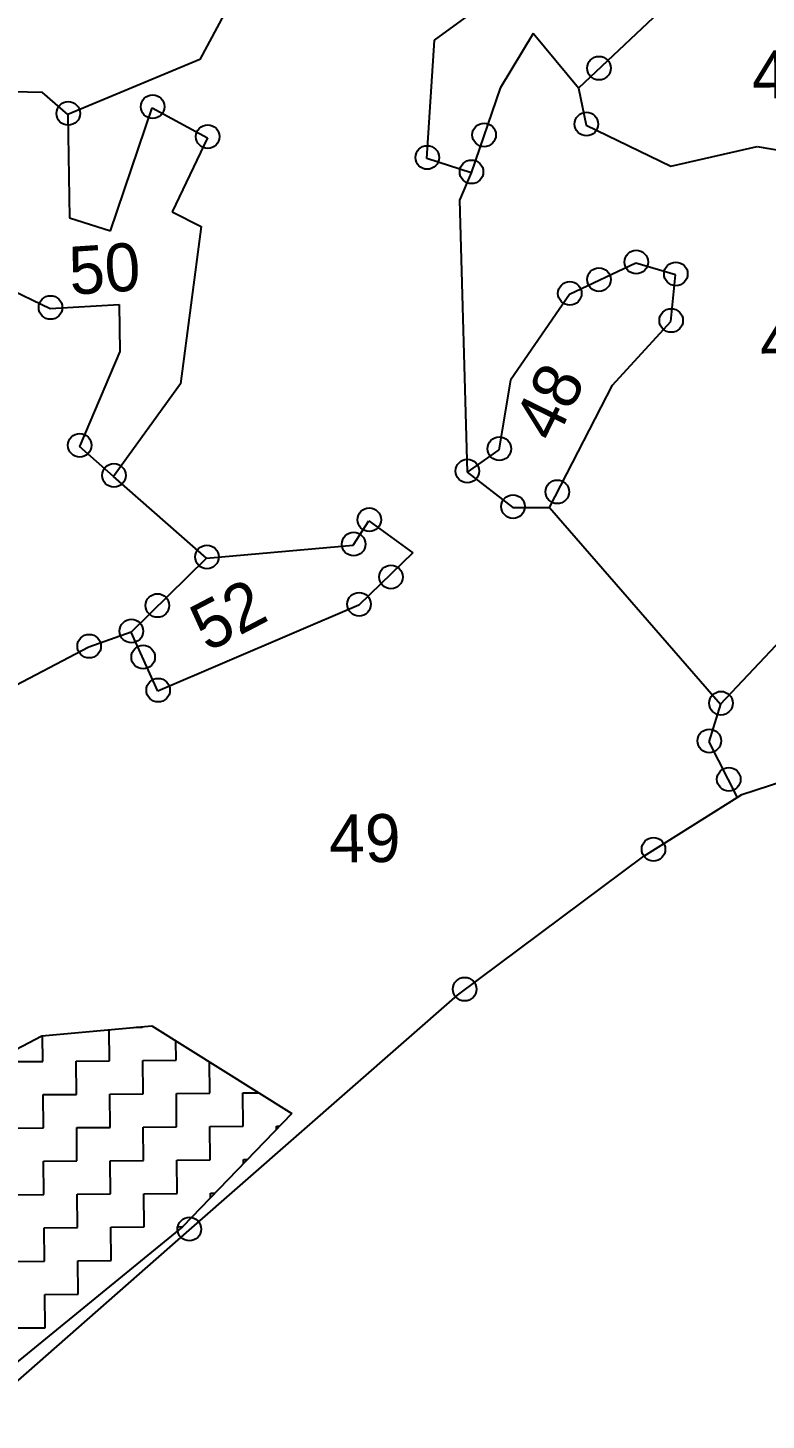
# Model space of a CAD drawing. Header units: metres. Extents: x 291193 to 293446, y 1984590 to 1987927.
# Drawn here: x 292172 to 292453, y 1985217 to 1985747 of the extents above; entities that cross this region are included whole.
import ezdxf

# ---------------------------------------------------------------- set-up
doc = ezdxf.new("R2010")
doc.units = ezdxf.units.M
for name, color, linetype in [('POLY_HATCH', 12, 'Continuous'), ('POLY_PARCEL', 6, 'Continuous'), ('SYM_STONE', 1, 'Continuous'), ('TEXT_PARCEL', 7, 'Continuous'), ('V_BOUND_LINE', 7, 'Continuous')]:
    doc.layers.add(name, color=color, linetype=linetype)
doc.styles.add('TEXT_MAP', font='')
doc.styles.get('TEXT_MAP').set_extended_font_data('Kruti Dev 050')

msp = doc.modelspace()

# ---------------------------------------------------------------- linework, layer by layer
at = {"layer": 'POLY_HATCH'}
for p, q in [((292140.82, 1985343.94), (292177.48, 1985362.89)), ((292177.48, 1985362.89), (292219.3, 1985366.76)), ((292219.3, 1985366.76), (292272.53, 1985333.43)), ((292272.53, 1985333.43), (292231.02, 1985290.25)), ((292231.02, 1985290.25), (292154.37, 1985227.64))]:
    msp.add_line(p, q, dxfattribs=at)
at = {"layer": 'POLY_HATCH', "linetype": 'Continuous'}
for p, q in [((292177.81, 1985353.24), (292177.73, 1985362.91)), ((292203.17, 1985353.44), (292203.08, 1985365.26)), ((292213.36, 1985366.21), (292215.75, 1985366.23)), ((292215.75, 1985366.23), (292215.75, 1985366.43)), ((292228.53, 1985353.65), (292228.47, 1985361.02)), ((292165.13, 1985353.13), (292177.81, 1985353.24)), ((292190.49, 1985353.34), (292203.17, 1985353.44)), ((292190.6, 1985340.66), (292190.49, 1985353.34)), ((292215.85, 1985353.55), (292228.53, 1985353.65)), ((292215.96, 1985340.87), (292215.85, 1985353.55)), ((292241.32, 1985341.07), (292241.22, 1985353.03)), ((292177.92, 1985340.56), (292190.6, 1985340.66)), ((292203.28, 1985340.76), (292215.96, 1985340.87)), ((292203.38, 1985328.08), (292203.28, 1985340.76)), ((292228.64, 1985340.97), (292241.32, 1985341.07)), ((292228.74, 1985328.29), (292228.64, 1985340.97)), ((292253.99, 1985341.18), (292260.07, 1985341.23)), ((292254.1, 1985328.5), (292253.99, 1985341.18)), ((292178.02, 1985327.88), (292177.92, 1985340.56)), ((292165.34, 1985327.77), (292178.02, 1985327.88)), ((292190.7, 1985327.98), (292203.38, 1985328.08)), ((292190.8, 1985315.3), (292190.7, 1985327.98)), ((292216.06, 1985328.19), (292228.74, 1985328.29)), ((292216.16, 1985315.51), (292216.06, 1985328.19)), ((292241.42, 1985328.39), (292254.1, 1985328.5)), ((292241.52, 1985315.72), (292241.42, 1985328.39)), ((292266.78, 1985328.6), (292267.9, 1985328.61)), ((292266.79, 1985327.46), (292266.78, 1985328.6)), ((292178.12, 1985315.2), (292190.8, 1985315.3)), ((292178.23, 1985302.52), (292178.12, 1985315.2)), ((292203.48, 1985315.4), (292216.16, 1985315.51)), ((292203.59, 1985302.72), (292203.48, 1985315.4)), ((292228.84, 1985315.61), (292241.52, 1985315.72)), ((292228.95, 1985302.93), (292228.84, 1985315.61)), ((292254.2, 1985315.82), (292255.61, 1985315.83)), ((292254.21, 1985314.38), (292254.2, 1985315.82)), ((292165.55, 1985302.41), (292178.23, 1985302.52)), ((292190.91, 1985302.62), (292203.59, 1985302.72)), ((292191.01, 1985289.94), (292190.91, 1985302.62)), ((292216.27, 1985302.83), (292228.95, 1985302.93)), ((292216.37, 1985290.15), (292216.27, 1985302.83)), ((292241.63, 1985303.04), (292243.32, 1985303.05)), ((292241.64, 1985301.3), (292241.63, 1985303.04)), ((292178.33, 1985289.84), (292191.01, 1985289.94)), ((292178.44, 1985277.16), (292178.33, 1985289.84)), ((292203.69, 1985290.05), (292216.37, 1985290.15)), ((292203.79, 1985277.37), (292203.69, 1985290.05)), ((292229.05, 1985290.25), (292231.04, 1985290.27)), ((292229.06, 1985288.65), (292229.05, 1985290.25)), ((292165.76, 1985277.05), (292178.44, 1985277.16)), ((292191.12, 1985277.26), (292203.79, 1985277.37)), ((292191.22, 1985264.58), (292191.12, 1985277.26)), ((292178.54, 1985264.48), (292191.22, 1985264.58)), ((292178.64, 1985251.8), (292178.54, 1985264.48)), ((292165.96, 1985251.7), (292178.64, 1985251.8))]:
    msp.add_line(p, q, dxfattribs=at)
at = {"layer": 'POLY_PARCEL'}
for p, q in [((292277.26, 1985808.78), (292237.54, 1985734.8)), ((292447.78, 1985786.43), (292381.74, 1985723.88)), ((292326.95, 1985742.15), (292348.36, 1985757.89)), ((292364.42, 1985744.75), (292351.84, 1985723.86)), ((292381.74, 1985723.88), (292364.42, 1985744.75)), ((292324, 1985697.1), (292326.95, 1985742.15)), ((292237.54, 1985734.8), (292187.35, 1985713.86)), ((292177.7, 1985722.2), (292160.25, 1985722.66)), ((292351.84, 1985723.86), (292340.84, 1985691.61)), ((292381.74, 1985723.88), (292384.58, 1985709.82)), ((292187.35, 1985713.86), (292177.7, 1985722.2)), ((292187.35, 1985713.86), (292188, 1985674.46)), ((292203.61, 1985669.62), (292219.47, 1985716.44)), ((292219.47, 1985716.44), (292240.44, 1985705.02)), ((292384.58, 1985709.82), (292416.85, 1985694.21)), ((292240.44, 1985705.02), (292227.08, 1985676.77)), ((292416.85, 1985694.21), (292449.7, 1985701.64)), ((292449.7, 1985701.64), (292482.4, 1985696.06)), ((292340.84, 1985691.61), (292324, 1985697.1)), ((292340.84, 1985691.61), (292336.39, 1985681.18)), ((292336.39, 1985681.18), (292339.27, 1985577.66)), ((292227.08, 1985676.77), (292238.06, 1985671.23)), ((292188, 1985674.46), (292203.61, 1985669.62)), ((292238.06, 1985671.23), (292230.27, 1985611.24)), ((292403.56, 1985657.27), (292378.26, 1985645.33)), ((292418.62, 1985652.75), (292403.56, 1985657.27)), ((292163.2, 1985648.36), (292180.6, 1985639.95)), ((292416.85, 1985635), (292418.62, 1985652.75)), ((292378.26, 1985645.33), (292355.86, 1985612.67)), ((292180.6, 1985639.95), (292206.9, 1985641.45)), ((292206.9, 1985641.45), (292207.17, 1985623.65)), ((292394.66, 1985610.8), (292416.85, 1985635)), ((292207.17, 1985623.65), (292191.72, 1985587.46)), ((292230.27, 1985611.24), (292204.75, 1985576.02)), ((292355.86, 1985612.67), (292351.43, 1985586.16)), ((292370.66, 1985564.24), (292394.66, 1985610.8)), ((292204.75, 1985576.02), (292191.72, 1985587.46)), ((292351.43, 1985586.16), (292339.27, 1985577.66)), ((292240.16, 1985544.94), (292204.75, 1985576.02)), ((292339.27, 1985577.66), (292356.65, 1985564.13)), ((292356.65, 1985564.13), (292370.66, 1985564.24)), ((292370.66, 1985564.24), (292435.79, 1985489.23)), ((292295.98, 1985549.84), (292301.95, 1985559.12)), ((292301.95, 1985559.12), (292318.67, 1985546.89)), ((292240.16, 1985544.94), (292295.98, 1985549.84)), ((292211.39, 1985516.7), (292240.16, 1985544.94)), ((292318.67, 1985546.89), (292298.05, 1985526.92)), ((292298.05, 1985526.92), (292221.57, 1985494.19)), ((292435.79, 1985489.23), (292467.13, 1985522.7)), ((292211.39, 1985516.7), (292195.3, 1985510.96)), ((292221.57, 1985494.19), (292211.39, 1985516.7)), ((292195.3, 1985510.96), (292118.09, 1985470.6)), ((292435.79, 1985489.23), (292431.35, 1985474.87)), ((292431.35, 1985474.87), (292442.09, 1985453.73))]:
    msp.add_line(p, q, dxfattribs=at)
at = {"layer": 'SYM_STONE'}
for centre in [(292389.5, 1985731.52), (292187.48, 1985714.27), (292219.6, 1985716.85), (292384.72, 1985710.23), (292240.57, 1985705.43), (292345.78, 1985706.1), (292324.13, 1985697.5), (292340.97, 1985692.02), (292403.69, 1985657.68), (292389.5, 1985650.98), (292418.75, 1985653.16), (292378.39, 1985645.73), (292180.73, 1985640.36), (292416.98, 1985635.41), (292191.85, 1985587.87), (292351.57, 1985586.57), (292204.89, 1985576.43), (292339.4, 1985578.07), (292373.63, 1985570.15), (292356.78, 1985564.54), (292302.08, 1985559.53), (292296.12, 1985550.25), (292240.29, 1985545.35), (292310.32, 1985537.72), (292298.19, 1985527.33), (292221.43, 1985526.84), (292211.52, 1985517.11), (292195.43, 1985511.37), (292216, 1985507.21), (292221.7, 1985494.6), (292435.93, 1985489.64), (292431.48, 1985475.28), (292438.91, 1985460.66), (292410.24, 1985434.01), (292338.38, 1985380.72), (292233.59, 1985289.34)]:
    msp.add_circle(centre, 4.49, dxfattribs=at)
at = {"layer": 'V_BOUND_LINE'}
for p, q in [((292443.85, 1985454.84), (292472.7, 1985464.32)), ((292406.63, 1985431.41), (292442.09, 1985453.73)), ((292442.09, 1985453.73), (292443.85, 1985454.84)), ((292335.71, 1985378.41), (292406.63, 1985431.41)), ((292233.46, 1985288.93), (292335.71, 1985378.41)), ((292151.13, 1985216.57), (292233.46, 1985288.93))]:
    msp.add_line(p, q, dxfattribs=at)

# ---------------------------------------------------------------- texts
at = {"layer": 'TEXT_PARCEL', "style": 'TEXT_MAP'}
for s, rotation, p in [('47', 0.4682, (292447.82, 1985719.96)), ('50', 3.8321, (292188.37, 1985645.18)), ('45', 0.4682, (292450.94, 1985618.69)), ('48', 63.8857, (292372.67, 1985588.34)), ('52', 27.7058, (292240.51, 1985508.93)), ('49', 0.4682, (292286.89, 1985428.97))]:
    msp.add_text(s, height=18.259, rotation=rotation, dxfattribs=at).set_placement(p)

doc.saveas('drawing.dxf')
